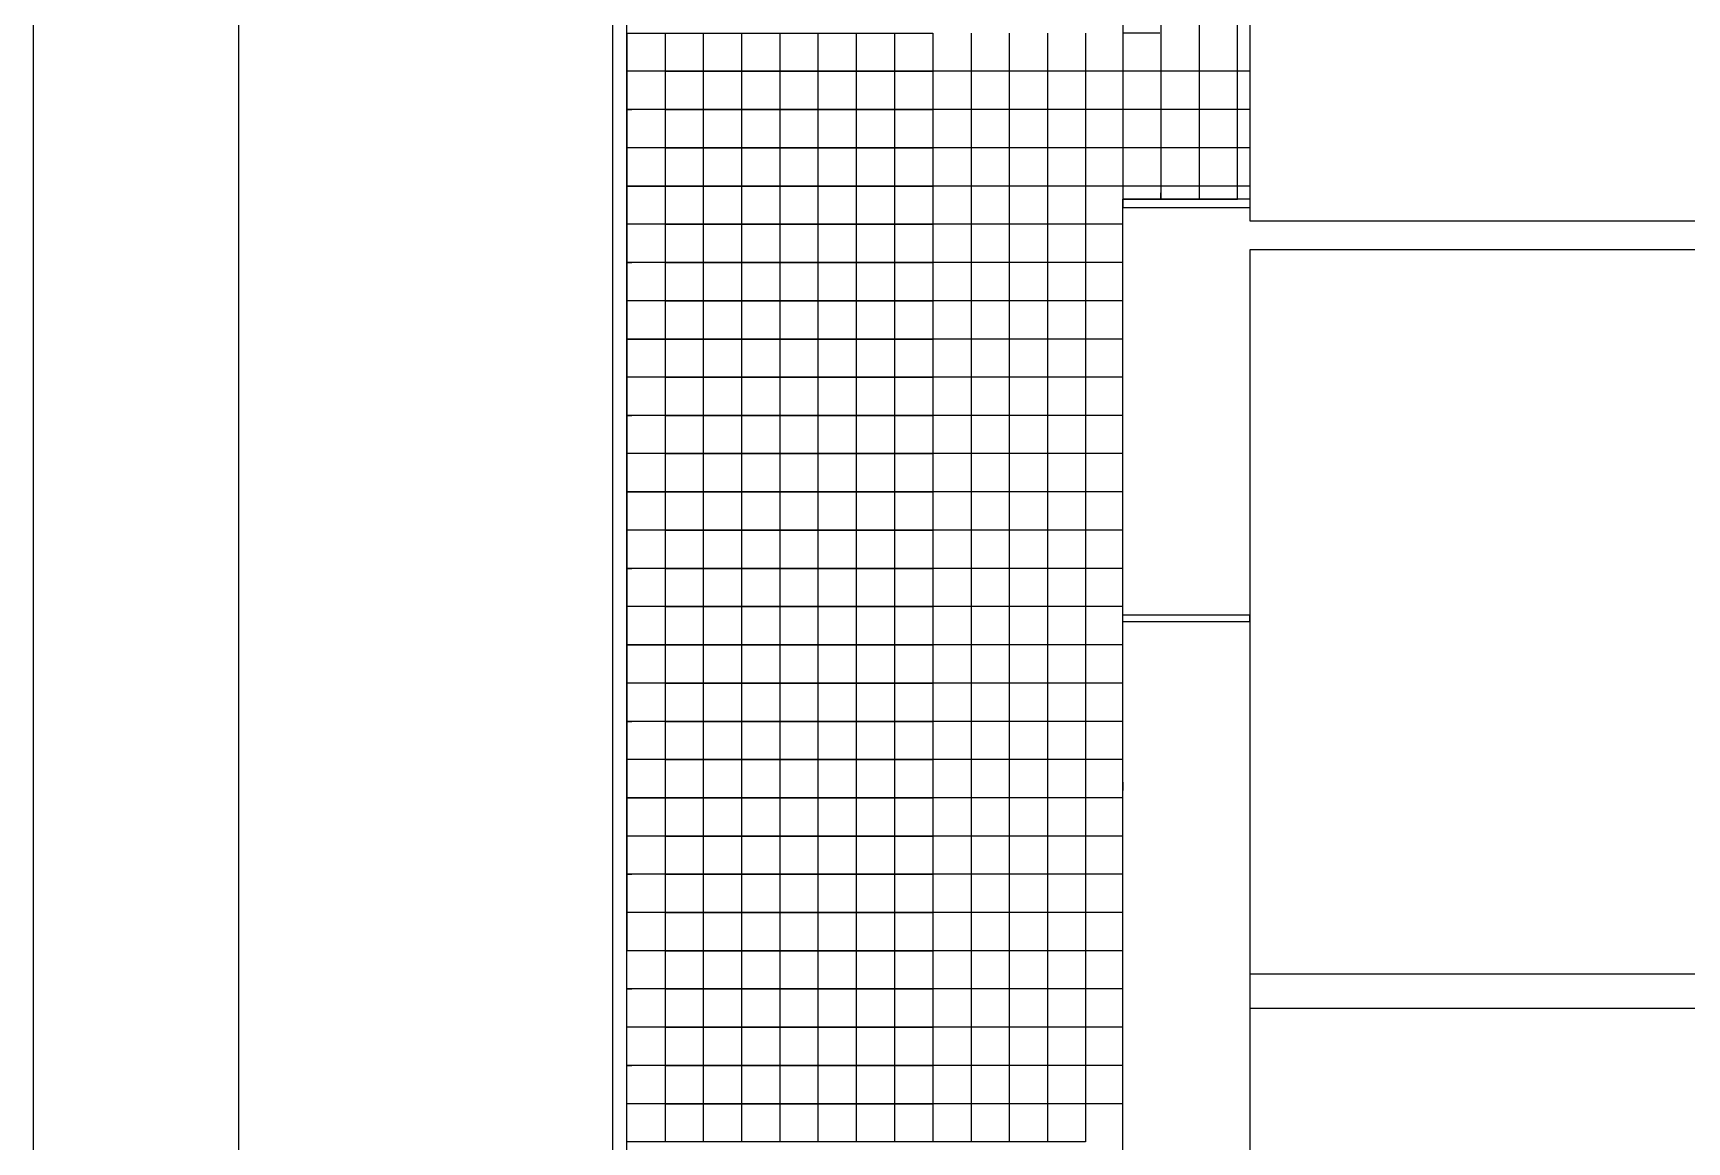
# Model space of a CAD drawing. Header units: millimetres. Extents: x 2377 to 4712, y -254 to 3188.
# Drawn here: x 2377.3 to 2498.3, y 1789.6 to 1870.7 of the extents above; entities that cross this region are included whole.
import ezdxf

# ---------------------------------------------------------------- set-up
doc = ezdxf.new("R2010")
doc.units = ezdxf.units.MM

msp = doc.modelspace()

# ---------------------------------------------------------------- linework, layer by layer
at = {"transparency": 33554687}
for p, q in [((2377.31, 1974.71), (2377.31, 1677.71)), ((2392.36, 1697.71), (2392.36, 1959.71)), ((2420.73, 1744.4), (2420.73, 1937.8)), ((2419.71, 1744.4), (2419.71, 1909.84)), ((2420.73, 1744.4), (2420.73, 1909.84)), ((2456.99, 1882.42), (2456.99, 1857.95)), ((2459.79, 1881.88), (2459.79, 1858.55)), ((2462.58, 1881.88), (2462.58, 1858.55)), ((2465.38, 1858.55), (2465.38, 1881.88)), ((2466.3, 1882.42), (2466.3, 1858.55)), ((2420.73, 1870.69), (2420.73, 1803.59)), ((2420.73, 1870.69), (2423.53, 1870.69)), ((2423.53, 1870.69), (2423.53, 1867.9)), ((2423.53, 1870.69), (2426.32, 1870.69)), ((2426.32, 1870.69), (2426.32, 1867.9)), ((2426.32, 1870.69), (2429.12, 1870.69)), ((2429.12, 1870.69), (2429.12, 1867.9)), ((2429.12, 1870.69), (2431.91, 1870.69)), ((2431.91, 1870.69), (2431.91, 1867.9)), ((2431.91, 1870.69), (2434.71, 1870.69)), ((2434.71, 1870.69), (2434.71, 1867.9)), ((2434.71, 1870.69), (2437.51, 1870.69)), ((2437.51, 1870.69), (2437.51, 1867.9)), ((2437.51, 1870.69), (2440.3, 1870.69)), ((2440.3, 1870.69), (2440.3, 1867.9)), ((2440.3, 1870.69), (2443.1, 1870.69)), ((2443.1, 1870.69), (2443.1, 1867.9)), ((2445.9, 1870.69), (2445.9, 1867.9)), ((2448.69, 1870.69), (2448.69, 1867.9)), ((2451.49, 1870.69), (2451.49, 1867.9)), ((2454.28, 1870.69), (2454.28, 1867.9)), ((2459.7, 1870.69), (2456.99, 1870.69)), ((2423.53, 1867.9), (2420.73, 1867.9)), ((2420.73, 1867.9), (2420.73, 1865.1)), ((2426.32, 1867.9), (2423.53, 1867.9)), ((2423.53, 1867.9), (2423.53, 1865.1)), ((2423.53, 1867.9), (2426.32, 1867.9)), ((2429.12, 1867.9), (2426.32, 1867.9)), ((2426.32, 1867.9), (2426.32, 1865.1)), ((2426.32, 1867.9), (2429.12, 1867.9)), ((2431.91, 1867.9), (2429.12, 1867.9)), ((2429.12, 1867.9), (2429.12, 1865.1)), ((2429.12, 1867.9), (2431.91, 1867.9)), ((2434.71, 1867.9), (2431.91, 1867.9)), ((2431.91, 1867.9), (2431.91, 1865.1)), ((2431.91, 1867.9), (2434.71, 1867.9)), ((2437.51, 1867.9), (2434.71, 1867.9)), ((2434.71, 1867.9), (2434.71, 1865.1)), ((2434.71, 1867.9), (2437.51, 1867.9)), ((2440.3, 1867.9), (2437.51, 1867.9)), ((2437.51, 1867.9), (2437.51, 1865.1)), ((2437.51, 1867.9), (2440.3, 1867.9)), ((2443.1, 1867.9), (2440.3, 1867.9)), ((2440.3, 1867.9), (2440.3, 1865.1)), ((2440.3, 1867.9), (2443.1, 1867.9)), ((2445.9, 1867.9), (2443.1, 1867.9)), ((2443.1, 1867.9), (2443.1, 1865.1)), ((2448.69, 1867.9), (2445.9, 1867.9)), ((2445.9, 1867.9), (2445.9, 1865.1)), ((2451.49, 1867.9), (2448.69, 1867.9)), ((2448.69, 1867.9), (2448.69, 1865.1)), ((2454.28, 1867.9), (2451.49, 1867.9)), ((2451.49, 1867.9), (2451.49, 1865.1)), ((2456.99, 1867.9), (2454.28, 1867.9)), ((2454.28, 1867.9), (2454.28, 1865.1)), ((2459.7, 1867.9), (2456.99, 1867.9)), ((2462.41, 1867.9), (2459.7, 1867.9)), ((2466.3, 1867.9), (2462.41, 1867.9)), ((2420.73, 1865.1), (2421.09, 1865.1)), ((2423.53, 1865.1), (2420.73, 1865.1)), ((2420.73, 1865.1), (2420.73, 1862.31)), ((2420.73, 1865.1), (2420.73, 1859.51)), ((2426.32, 1865.1), (2423.53, 1865.1)), ((2423.53, 1865.1), (2423.53, 1862.31)), ((2423.53, 1865.1), (2426.32, 1865.1)), ((2429.12, 1865.1), (2426.32, 1865.1)), ((2426.32, 1865.1), (2426.32, 1862.31)), ((2426.32, 1865.1), (2429.12, 1865.1)), ((2431.91, 1865.1), (2429.12, 1865.1)), ((2429.12, 1865.1), (2429.12, 1862.31)), ((2429.12, 1865.1), (2431.91, 1865.1)), ((2434.71, 1865.1), (2431.91, 1865.1)), ((2431.91, 1865.1), (2431.91, 1862.31)), ((2431.91, 1865.1), (2434.71, 1865.1)), ((2437.51, 1865.1), (2434.71, 1865.1)), ((2434.71, 1865.1), (2434.71, 1862.31)), ((2434.71, 1865.1), (2437.51, 1865.1)), ((2440.3, 1865.1), (2437.51, 1865.1)), ((2437.51, 1865.1), (2437.51, 1862.31)), ((2437.51, 1865.1), (2440.3, 1865.1)), ((2443.1, 1865.1), (2440.3, 1865.1)), ((2440.3, 1865.1), (2440.3, 1862.31)), ((2440.3, 1865.1), (2443.1, 1865.1)), ((2445.9, 1865.1), (2443.1, 1865.1)), ((2443.1, 1865.1), (2443.1, 1862.31)), ((2448.69, 1865.1), (2445.9, 1865.1)), ((2445.9, 1865.1), (2445.9, 1862.31)), ((2451.49, 1865.1), (2448.69, 1865.1)), ((2448.69, 1865.1), (2448.69, 1862.31)), ((2454.28, 1865.1), (2451.49, 1865.1)), ((2451.49, 1865.1), (2451.49, 1862.31)), ((2456.99, 1865.1), (2454.28, 1865.1)), ((2454.28, 1865.1), (2454.28, 1862.31)), ((2459.7, 1865.1), (2456.99, 1865.1)), ((2462.41, 1865.1), (2459.7, 1865.1)), ((2466.3, 1865.1), (2462.41, 1865.1)), ((2423.53, 1862.31), (2420.73, 1862.31)), ((2426.32, 1862.31), (2423.53, 1862.31)), ((2423.53, 1862.31), (2423.53, 1859.51)), ((2423.53, 1862.31), (2426.32, 1862.31)), ((2429.12, 1862.31), (2426.32, 1862.31)), ((2426.32, 1862.31), (2426.32, 1859.51)), ((2426.32, 1862.31), (2429.12, 1862.31)), ((2431.91, 1862.31), (2429.12, 1862.31)), ((2429.12, 1862.31), (2429.12, 1859.51)), ((2429.12, 1862.31), (2431.91, 1862.31)), ((2434.71, 1862.31), (2431.91, 1862.31)), ((2431.91, 1862.31), (2431.91, 1859.51)), ((2431.91, 1862.31), (2434.71, 1862.31)), ((2437.51, 1862.31), (2434.71, 1862.31)), ((2434.71, 1862.31), (2434.71, 1859.51)), ((2434.71, 1862.31), (2437.51, 1862.31)), ((2440.3, 1862.31), (2437.51, 1862.31)), ((2437.51, 1862.31), (2437.51, 1859.51)), ((2437.51, 1862.31), (2440.3, 1862.31)), ((2443.1, 1862.31), (2440.3, 1862.31)), ((2440.3, 1862.31), (2440.3, 1859.51)), ((2440.3, 1862.31), (2443.1, 1862.31)), ((2445.9, 1862.31), (2443.1, 1862.31)), ((2443.1, 1862.31), (2443.1, 1859.51)), ((2448.69, 1862.31), (2445.9, 1862.31)), ((2445.9, 1862.31), (2445.9, 1859.51)), ((2451.49, 1862.31), (2448.69, 1862.31)), ((2448.69, 1862.31), (2448.69, 1859.51)), ((2454.28, 1862.31), (2451.49, 1862.31)), ((2451.49, 1862.31), (2451.49, 1859.51)), ((2456.99, 1862.31), (2454.28, 1862.31)), ((2454.28, 1862.31), (2454.28, 1859.51)), ((2459.7, 1862.31), (2456.99, 1862.31)), ((2459.7, 1862.31), (2456.99, 1862.31)), ((2462.41, 1862.31), (2459.7, 1862.31)), ((2462.41, 1862.31), (2459.7, 1862.31)), ((2465.12, 1862.31), (2462.41, 1862.31)), ((2466.3, 1862.31), (2462.41, 1862.31)), ((2423.53, 1859.51), (2420.73, 1859.51)), ((2420.73, 1859.51), (2420.73, 1848.32)), ((2420.73, 1859.51), (2423.53, 1859.51)), ((2426.32, 1859.51), (2423.53, 1859.51)), ((2423.53, 1859.51), (2423.53, 1856.71)), ((2423.53, 1859.51), (2426.32, 1859.51)), ((2429.12, 1859.51), (2426.32, 1859.51)), ((2426.32, 1859.51), (2426.32, 1856.71)), ((2426.32, 1859.51), (2429.12, 1859.51)), ((2431.91, 1859.51), (2429.12, 1859.51)), ((2429.12, 1859.51), (2429.12, 1856.71)), ((2429.12, 1859.51), (2431.91, 1859.51)), ((2434.71, 1859.51), (2431.91, 1859.51)), ((2431.91, 1859.51), (2431.91, 1856.71)), ((2431.91, 1859.51), (2434.71, 1859.51)), ((2437.51, 1859.51), (2434.71, 1859.51)), ((2434.71, 1859.51), (2434.71, 1856.71)), ((2434.71, 1859.51), (2437.51, 1859.51)), ((2440.3, 1859.51), (2437.51, 1859.51)), ((2437.51, 1859.51), (2437.51, 1856.71)), ((2437.51, 1859.51), (2440.3, 1859.51)), ((2443.1, 1859.51), (2440.3, 1859.51)), ((2440.3, 1859.51), (2440.3, 1856.71)), ((2440.3, 1859.51), (2443.1, 1859.51)), ((2445.9, 1859.51), (2443.1, 1859.51)), ((2443.1, 1859.51), (2443.1, 1856.71)), ((2448.69, 1859.51), (2445.9, 1859.51)), ((2445.9, 1859.51), (2445.9, 1856.71)), ((2451.49, 1859.51), (2448.69, 1859.51)), ((2448.69, 1859.51), (2448.69, 1856.71)), ((2454.28, 1859.51), (2451.49, 1859.51)), ((2451.49, 1859.51), (2451.49, 1856.71)), ((2456.99, 1859.51), (2454.28, 1859.51)), ((2454.28, 1859.51), (2454.28, 1856.71)), ((2459.7, 1859.51), (2456.99, 1859.51)), ((2462.41, 1859.51), (2459.7, 1859.51)), ((2459.79, 1858.55), (2459.79, 1859.02)), ((2466.3, 1859.51), (2462.41, 1859.51)), ((2456.97, 1858.55), (2463.95, 1858.55)), ((2466.3, 1858.55), (2456.97, 1858.55)), ((2456.97, 1858.55), (2456.97, 1857.95)), ((2456.97, 1857.95), (2456.97, 1827.66)), ((2456.97, 1857.95), (2466.3, 1857.95)), ((2459.79, 1858.55), (2462.58, 1858.55)), ((2462.58, 1858.55), (2465.38, 1858.55)), ((2466.3, 1858.55), (2466.3, 1857.95)), ((2466.3, 1857.95), (2466.3, 1856.97)), ((2423.53, 1856.71), (2420.73, 1856.71)), ((2420.73, 1856.71), (2420.73, 1853.92)), ((2426.32, 1856.71), (2423.53, 1856.71)), ((2423.53, 1856.71), (2423.53, 1853.92)), ((2423.53, 1856.71), (2426.32, 1856.71)), ((2429.12, 1856.71), (2426.32, 1856.71)), ((2426.32, 1856.71), (2426.32, 1853.92)), ((2426.32, 1856.71), (2429.12, 1856.71)), ((2431.91, 1856.71), (2429.12, 1856.71)), ((2429.12, 1856.71), (2429.12, 1853.92)), ((2429.12, 1856.71), (2431.91, 1856.71)), ((2434.71, 1856.71), (2431.91, 1856.71)), ((2431.91, 1856.71), (2431.91, 1853.92)), ((2431.91, 1856.71), (2434.71, 1856.71)), ((2437.51, 1856.71), (2434.71, 1856.71)), ((2434.71, 1856.71), (2434.71, 1853.92)), ((2434.71, 1856.71), (2437.51, 1856.71)), ((2440.3, 1856.71), (2437.51, 1856.71)), ((2437.51, 1856.71), (2437.51, 1853.92)), ((2437.51, 1856.71), (2440.3, 1856.71)), ((2443.1, 1856.71), (2440.3, 1856.71)), ((2440.3, 1856.71), (2440.3, 1853.92)), ((2440.3, 1856.71), (2443.1, 1856.71)), ((2445.9, 1856.71), (2443.1, 1856.71)), ((2443.1, 1856.71), (2443.1, 1853.92)), ((2448.69, 1856.71), (2445.9, 1856.71)), ((2445.9, 1856.71), (2445.9, 1853.92)), ((2451.49, 1856.71), (2448.69, 1856.71)), ((2448.69, 1856.71), (2448.69, 1853.92)), ((2454.28, 1856.71), (2451.49, 1856.71)), ((2451.49, 1856.71), (2451.49, 1853.92)), ((2456.99, 1856.71), (2454.28, 1856.71)), ((2454.28, 1856.71), (2454.28, 1853.92)), ((2466.3, 1856.97), (2599.12, 1856.97)), ((2538.61, 1854.84), (2466.3, 1854.84)), ((2466.3, 1854.84), (2466.3, 1826.31)), ((2420.73, 1853.92), (2421.09, 1853.92)), ((2423.53, 1853.92), (2420.73, 1853.92)), ((2420.73, 1853.92), (2420.73, 1851.12)), ((2420.73, 1853.92), (2420.73, 1848.32)), ((2426.32, 1853.92), (2423.53, 1853.92)), ((2423.53, 1853.92), (2423.53, 1851.12)), ((2423.53, 1853.92), (2426.32, 1853.92)), ((2429.12, 1853.92), (2426.32, 1853.92)), ((2426.32, 1853.92), (2426.32, 1851.12)), ((2426.32, 1853.92), (2429.12, 1853.92)), ((2431.91, 1853.92), (2429.12, 1853.92)), ((2429.12, 1853.92), (2429.12, 1851.12)), ((2429.12, 1853.92), (2431.91, 1853.92)), ((2434.71, 1853.92), (2431.91, 1853.92)), ((2431.91, 1853.92), (2431.91, 1851.12)), ((2431.91, 1853.92), (2434.71, 1853.92)), ((2437.51, 1853.92), (2434.71, 1853.92)), ((2434.71, 1853.92), (2434.71, 1851.12)), ((2434.71, 1853.92), (2437.51, 1853.92)), ((2440.3, 1853.92), (2437.51, 1853.92)), ((2437.51, 1853.92), (2437.51, 1851.12)), ((2437.51, 1853.92), (2440.3, 1853.92)), ((2443.1, 1853.92), (2440.3, 1853.92)), ((2440.3, 1853.92), (2440.3, 1851.12)), ((2440.3, 1853.92), (2443.1, 1853.92)), ((2445.9, 1853.92), (2443.1, 1853.92)), ((2443.1, 1853.92), (2443.1, 1851.12)), ((2448.69, 1853.92), (2445.9, 1853.92)), ((2445.9, 1853.92), (2445.9, 1851.12)), ((2451.49, 1853.92), (2448.69, 1853.92)), ((2448.69, 1853.92), (2448.69, 1851.12)), ((2454.28, 1853.92), (2451.49, 1853.92)), ((2451.49, 1853.92), (2451.49, 1851.12)), ((2456.99, 1853.92), (2454.28, 1853.92)), ((2454.28, 1853.92), (2454.28, 1851.12)), ((2423.53, 1851.12), (2420.73, 1851.12)), ((2426.32, 1851.12), (2423.53, 1851.12)), ((2423.53, 1851.12), (2423.53, 1848.32)), ((2423.53, 1851.12), (2426.32, 1851.12)), ((2429.12, 1851.12), (2426.32, 1851.12)), ((2426.32, 1851.12), (2426.32, 1848.32)), ((2426.32, 1851.12), (2429.12, 1851.12)), ((2431.91, 1851.12), (2429.12, 1851.12)), ((2429.12, 1851.12), (2429.12, 1848.32)), ((2429.12, 1851.12), (2431.91, 1851.12)), ((2434.71, 1851.12), (2431.91, 1851.12)), ((2431.91, 1851.12), (2431.91, 1848.32)), ((2431.91, 1851.12), (2434.71, 1851.12)), ((2437.51, 1851.12), (2434.71, 1851.12)), ((2434.71, 1851.12), (2434.71, 1848.32)), ((2434.71, 1851.12), (2437.51, 1851.12)), ((2440.3, 1851.12), (2437.51, 1851.12)), ((2437.51, 1851.12), (2437.51, 1848.32)), ((2437.51, 1851.12), (2440.3, 1851.12)), ((2443.1, 1851.12), (2440.3, 1851.12)), ((2440.3, 1851.12), (2440.3, 1848.32)), ((2440.3, 1851.12), (2443.1, 1851.12)), ((2445.9, 1851.12), (2443.1, 1851.12)), ((2443.1, 1851.12), (2443.1, 1848.32)), ((2448.69, 1851.12), (2445.9, 1851.12)), ((2445.9, 1851.12), (2445.9, 1848.32)), ((2451.49, 1851.12), (2448.69, 1851.12)), ((2448.69, 1851.12), (2448.69, 1848.32)), ((2454.28, 1851.12), (2451.49, 1851.12)), ((2451.49, 1851.12), (2451.49, 1848.32)), ((2456.99, 1851.12), (2454.28, 1851.12)), ((2454.28, 1851.12), (2454.28, 1848.32)), ((2423.53, 1848.32), (2420.73, 1848.32)), ((2420.73, 1848.32), (2420.73, 1825.96)), ((2420.73, 1848.32), (2423.53, 1848.32)), ((2426.32, 1848.32), (2423.53, 1848.32)), ((2423.53, 1848.32), (2423.53, 1845.53)), ((2423.53, 1848.32), (2426.32, 1848.32)), ((2429.12, 1848.32), (2426.32, 1848.32)), ((2426.32, 1848.32), (2426.32, 1845.53)), ((2426.32, 1848.32), (2429.12, 1848.32)), ((2431.91, 1848.32), (2429.12, 1848.32)), ((2429.12, 1848.32), (2429.12, 1845.53)), ((2429.12, 1848.32), (2431.91, 1848.32)), ((2434.71, 1848.32), (2431.91, 1848.32)), ((2431.91, 1848.32), (2431.91, 1845.53)), ((2431.91, 1848.32), (2434.71, 1848.32)), ((2437.51, 1848.32), (2434.71, 1848.32)), ((2434.71, 1848.32), (2434.71, 1845.53)), ((2434.71, 1848.32), (2437.51, 1848.32)), ((2440.3, 1848.32), (2437.51, 1848.32)), ((2437.51, 1848.32), (2437.51, 1845.53)), ((2437.51, 1848.32), (2440.3, 1848.32)), ((2443.1, 1848.32), (2440.3, 1848.32)), ((2440.3, 1848.32), (2440.3, 1845.53)), ((2440.3, 1848.32), (2443.1, 1848.32)), ((2445.9, 1848.32), (2443.1, 1848.32)), ((2443.1, 1848.32), (2443.1, 1845.53)), ((2448.69, 1848.32), (2445.9, 1848.32)), ((2445.9, 1848.32), (2445.9, 1845.53)), ((2451.49, 1848.32), (2448.69, 1848.32)), ((2448.69, 1848.32), (2448.69, 1845.53)), ((2454.28, 1848.32), (2451.49, 1848.32)), ((2451.49, 1848.32), (2451.49, 1845.53)), ((2456.99, 1848.32), (2454.28, 1848.32)), ((2454.28, 1848.32), (2454.28, 1845.53)), ((2423.53, 1845.53), (2420.73, 1845.53)), ((2420.73, 1845.53), (2420.73, 1842.73)), ((2426.32, 1845.53), (2423.53, 1845.53)), ((2423.53, 1845.53), (2423.53, 1842.73)), ((2423.53, 1845.53), (2426.32, 1845.53)), ((2429.12, 1845.53), (2426.32, 1845.53)), ((2426.32, 1845.53), (2426.32, 1842.73)), ((2426.32, 1845.53), (2429.12, 1845.53)), ((2431.91, 1845.53), (2429.12, 1845.53)), ((2429.12, 1845.53), (2429.12, 1842.73)), ((2429.12, 1845.53), (2431.91, 1845.53)), ((2434.71, 1845.53), (2431.91, 1845.53)), ((2431.91, 1845.53), (2431.91, 1842.73)), ((2431.91, 1845.53), (2434.71, 1845.53)), ((2437.51, 1845.53), (2434.71, 1845.53)), ((2434.71, 1845.53), (2434.71, 1842.73)), ((2434.71, 1845.53), (2437.51, 1845.53)), ((2440.3, 1845.53), (2437.51, 1845.53)), ((2437.51, 1845.53), (2437.51, 1842.73)), ((2437.51, 1845.53), (2440.3, 1845.53)), ((2443.1, 1845.53), (2440.3, 1845.53)), ((2440.3, 1845.53), (2440.3, 1842.73)), ((2440.3, 1845.53), (2443.1, 1845.53)), ((2445.9, 1845.53), (2443.1, 1845.53)), ((2443.1, 1845.53), (2443.1, 1842.73)), ((2448.69, 1845.53), (2445.9, 1845.53)), ((2445.9, 1845.53), (2445.9, 1842.73)), ((2451.49, 1845.53), (2448.69, 1845.53)), ((2448.69, 1845.53), (2448.69, 1842.73)), ((2454.28, 1845.53), (2451.49, 1845.53)), ((2451.49, 1845.53), (2451.49, 1842.73)), ((2456.99, 1845.53), (2454.28, 1845.53)), ((2454.28, 1845.53), (2454.28, 1842.73)), ((2420.73, 1842.73), (2420.73, 1844.13)), ((2420.73, 1842.73), (2421.09, 1842.73)), ((2423.53, 1842.73), (2420.73, 1842.73)), ((2420.73, 1842.73), (2420.73, 1839.94)), ((2420.73, 1842.73), (2420.73, 1837.14)), ((2426.32, 1842.73), (2423.53, 1842.73)), ((2423.53, 1842.73), (2423.53, 1839.94)), ((2423.53, 1842.73), (2426.32, 1842.73)), ((2429.12, 1842.73), (2426.32, 1842.73)), ((2426.32, 1842.73), (2426.32, 1839.94)), ((2426.32, 1842.73), (2429.12, 1842.73)), ((2431.91, 1842.73), (2429.12, 1842.73)), ((2429.12, 1842.73), (2429.12, 1839.94)), ((2429.12, 1842.73), (2431.91, 1842.73)), ((2434.71, 1842.73), (2431.91, 1842.73)), ((2431.91, 1842.73), (2431.91, 1839.94)), ((2431.91, 1842.73), (2434.71, 1842.73)), ((2437.51, 1842.73), (2434.71, 1842.73)), ((2434.71, 1842.73), (2434.71, 1839.94)), ((2434.71, 1842.73), (2437.51, 1842.73)), ((2440.3, 1842.73), (2437.51, 1842.73)), ((2437.51, 1842.73), (2437.51, 1839.94)), ((2437.51, 1842.73), (2440.3, 1842.73)), ((2443.1, 1842.73), (2440.3, 1842.73)), ((2440.3, 1842.73), (2440.3, 1839.94)), ((2440.3, 1842.73), (2443.1, 1842.73)), ((2445.9, 1842.73), (2443.1, 1842.73)), ((2443.1, 1842.73), (2443.1, 1839.94)), ((2448.69, 1842.73), (2445.9, 1842.73)), ((2445.9, 1842.73), (2445.9, 1839.94)), ((2451.49, 1842.73), (2448.69, 1842.73)), ((2448.69, 1842.73), (2448.69, 1839.94)), ((2454.28, 1842.73), (2451.49, 1842.73)), ((2451.49, 1842.73), (2451.49, 1839.94)), ((2456.99, 1842.73), (2454.28, 1842.73)), ((2454.28, 1842.73), (2454.28, 1839.94)), ((2423.53, 1839.94), (2420.73, 1839.94)), ((2426.32, 1839.94), (2423.53, 1839.94)), ((2423.53, 1839.94), (2423.53, 1837.14)), ((2423.53, 1839.94), (2426.32, 1839.94)), ((2429.12, 1839.94), (2426.32, 1839.94)), ((2426.32, 1839.94), (2426.32, 1837.14)), ((2426.32, 1839.94), (2429.12, 1839.94)), ((2431.91, 1839.94), (2429.12, 1839.94)), ((2429.12, 1839.94), (2429.12, 1837.14)), ((2429.12, 1839.94), (2431.91, 1839.94)), ((2434.71, 1839.94), (2431.91, 1839.94)), ((2431.91, 1839.94), (2431.91, 1837.14)), ((2431.91, 1839.94), (2434.71, 1839.94)), ((2437.51, 1839.94), (2434.71, 1839.94)), ((2434.71, 1839.94), (2434.71, 1837.14)), ((2434.71, 1839.94), (2437.51, 1839.94)), ((2440.3, 1839.94), (2437.51, 1839.94)), ((2437.51, 1839.94), (2437.51, 1837.14)), ((2437.51, 1839.94), (2440.3, 1839.94)), ((2443.1, 1839.94), (2440.3, 1839.94)), ((2440.3, 1839.94), (2440.3, 1837.14)), ((2440.3, 1839.94), (2443.1, 1839.94)), ((2445.9, 1839.94), (2443.1, 1839.94)), ((2443.1, 1839.94), (2443.1, 1837.14)), ((2448.69, 1839.94), (2445.9, 1839.94)), ((2445.9, 1839.94), (2445.9, 1837.14)), ((2451.49, 1839.94), (2448.69, 1839.94)), ((2448.69, 1839.94), (2448.69, 1837.14)), ((2454.28, 1839.94), (2451.49, 1839.94)), ((2451.49, 1839.94), (2451.49, 1837.14)), ((2456.99, 1839.94), (2454.28, 1839.94)), ((2454.28, 1839.94), (2454.28, 1837.14)), ((2423.53, 1837.14), (2420.73, 1837.14)), ((2420.73, 1837.14), (2420.73, 1825.96)), ((2420.73, 1837.14), (2423.53, 1837.14)), ((2426.32, 1837.14), (2423.53, 1837.14)), ((2423.53, 1837.14), (2423.53, 1834.34)), ((2423.53, 1837.14), (2426.32, 1837.14)), ((2429.12, 1837.14), (2426.32, 1837.14)), ((2426.32, 1837.14), (2426.32, 1834.34)), ((2426.32, 1837.14), (2429.12, 1837.14)), ((2431.91, 1837.14), (2429.12, 1837.14)), ((2429.12, 1837.14), (2429.12, 1834.34)), ((2429.12, 1837.14), (2431.91, 1837.14)), ((2434.71, 1837.14), (2431.91, 1837.14)), ((2431.91, 1837.14), (2431.91, 1834.34)), ((2431.91, 1837.14), (2434.71, 1837.14)), ((2437.51, 1837.14), (2434.71, 1837.14)), ((2434.71, 1837.14), (2434.71, 1834.34)), ((2434.71, 1837.14), (2437.51, 1837.14)), ((2440.3, 1837.14), (2437.51, 1837.14)), ((2437.51, 1837.14), (2437.51, 1834.34)), ((2437.51, 1837.14), (2440.3, 1837.14)), ((2443.1, 1837.14), (2440.3, 1837.14)), ((2440.3, 1837.14), (2440.3, 1834.34)), ((2440.3, 1837.14), (2443.1, 1837.14)), ((2445.9, 1837.14), (2443.1, 1837.14)), ((2443.1, 1837.14), (2443.1, 1834.34)), ((2448.69, 1837.14), (2445.9, 1837.14)), ((2445.9, 1837.14), (2445.9, 1834.34)), ((2451.49, 1837.14), (2448.69, 1837.14)), ((2448.69, 1837.14), (2448.69, 1834.34)), ((2454.28, 1837.14), (2451.49, 1837.14)), ((2451.49, 1837.14), (2451.49, 1834.34)), ((2456.99, 1837.14), (2454.28, 1837.14)), ((2454.28, 1837.14), (2454.28, 1834.34)), ((2423.53, 1834.34), (2420.73, 1834.34)), ((2420.73, 1834.34), (2420.73, 1831.55)), ((2426.32, 1834.34), (2423.53, 1834.34)), ((2423.53, 1834.34), (2423.53, 1831.55)), ((2423.53, 1834.34), (2426.32, 1834.34)), ((2429.12, 1834.34), (2426.32, 1834.34)), ((2426.32, 1834.34), (2426.32, 1831.55)), ((2426.32, 1834.34), (2429.12, 1834.34)), ((2431.91, 1834.34), (2429.12, 1834.34)), ((2429.12, 1834.34), (2429.12, 1831.55)), ((2429.12, 1834.34), (2431.91, 1834.34)), ((2434.71, 1834.34), (2431.91, 1834.34)), ((2431.91, 1834.34), (2431.91, 1831.55)), ((2431.91, 1834.34), (2434.71, 1834.34)), ((2437.51, 1834.34), (2434.71, 1834.34)), ((2434.71, 1834.34), (2434.71, 1831.55)), ((2434.71, 1834.34), (2437.51, 1834.34)), ((2440.3, 1834.34), (2437.51, 1834.34)), ((2437.51, 1834.34), (2437.51, 1831.55)), ((2437.51, 1834.34), (2440.3, 1834.34)), ((2443.1, 1834.34), (2440.3, 1834.34)), ((2440.3, 1834.34), (2440.3, 1831.55)), ((2440.3, 1834.34), (2443.1, 1834.34)), ((2445.9, 1834.34), (2443.1, 1834.34)), ((2443.1, 1834.34), (2443.1, 1831.55)), ((2448.69, 1834.34), (2445.9, 1834.34)), ((2445.9, 1834.34), (2445.9, 1831.55)), ((2451.49, 1834.34), (2448.69, 1834.34)), ((2448.69, 1834.34), (2448.69, 1831.55)), ((2454.28, 1834.34), (2451.49, 1834.34)), ((2451.49, 1834.34), (2451.49, 1831.55)), ((2456.99, 1834.34), (2454.28, 1834.34)), ((2454.28, 1834.34), (2454.28, 1831.55)), ((2420.73, 1831.55), (2421.09, 1831.55)), ((2423.53, 1831.55), (2420.73, 1831.55)), ((2420.73, 1831.55), (2420.73, 1828.75)), ((2420.73, 1831.55), (2420.73, 1825.96)), ((2426.32, 1831.55), (2423.53, 1831.55)), ((2423.53, 1831.55), (2423.53, 1828.75)), ((2423.53, 1831.55), (2426.32, 1831.55)), ((2429.12, 1831.55), (2426.32, 1831.55)), ((2426.32, 1831.55), (2426.32, 1828.75)), ((2426.32, 1831.55), (2429.12, 1831.55)), ((2431.91, 1831.55), (2429.12, 1831.55)), ((2429.12, 1831.55), (2429.12, 1828.75)), ((2429.12, 1831.55), (2431.91, 1831.55)), ((2434.71, 1831.55), (2431.91, 1831.55)), ((2431.91, 1831.55), (2431.91, 1828.75)), ((2431.91, 1831.55), (2434.71, 1831.55)), ((2437.51, 1831.55), (2434.71, 1831.55)), ((2434.71, 1831.55), (2434.71, 1828.75)), ((2434.71, 1831.55), (2437.51, 1831.55)), ((2440.3, 1831.55), (2437.51, 1831.55)), ((2437.51, 1831.55), (2437.51, 1828.75)), ((2437.51, 1831.55), (2440.3, 1831.55)), ((2443.1, 1831.55), (2440.3, 1831.55)), ((2440.3, 1831.55), (2440.3, 1828.75)), ((2440.3, 1831.55), (2443.1, 1831.55)), ((2445.9, 1831.55), (2443.1, 1831.55)), ((2443.1, 1831.55), (2443.1, 1828.75)), ((2448.69, 1831.55), (2445.9, 1831.55)), ((2445.9, 1831.55), (2445.9, 1828.75)), ((2451.49, 1831.55), (2448.69, 1831.55)), ((2448.69, 1831.55), (2448.69, 1828.75)), ((2454.28, 1831.55), (2451.49, 1831.55)), ((2451.49, 1831.55), (2451.49, 1828.75)), ((2456.99, 1831.55), (2454.28, 1831.55)), ((2454.28, 1831.55), (2454.28, 1828.75)), ((2423.53, 1828.75), (2420.73, 1828.75)), ((2426.32, 1828.75), (2423.53, 1828.75)), ((2423.53, 1828.75), (2423.53, 1825.96)), ((2423.53, 1828.75), (2426.32, 1828.75)), ((2429.12, 1828.75), (2426.32, 1828.75)), ((2426.32, 1828.75), (2426.32, 1825.96)), ((2426.32, 1828.75), (2429.12, 1828.75)), ((2431.91, 1828.75), (2429.12, 1828.75)), ((2429.12, 1828.75), (2429.12, 1825.96)), ((2429.12, 1828.75), (2431.91, 1828.75)), ((2434.71, 1828.75), (2431.91, 1828.75)), ((2431.91, 1828.75), (2431.91, 1825.96)), ((2431.91, 1828.75), (2434.71, 1828.75)), ((2437.51, 1828.75), (2434.71, 1828.75)), ((2434.71, 1828.75), (2434.71, 1825.96)), ((2434.71, 1828.75), (2437.51, 1828.75)), ((2440.3, 1828.75), (2437.51, 1828.75)), ((2437.51, 1828.75), (2437.51, 1825.96)), ((2437.51, 1828.75), (2440.3, 1828.75)), ((2443.1, 1828.75), (2440.3, 1828.75)), ((2440.3, 1828.75), (2440.3, 1825.96)), ((2440.3, 1828.75), (2443.1, 1828.75)), ((2445.9, 1828.75), (2443.1, 1828.75)), ((2443.1, 1828.75), (2443.1, 1825.96)), ((2448.69, 1828.75), (2445.9, 1828.75)), ((2445.9, 1828.75), (2445.9, 1825.96)), ((2451.49, 1828.75), (2448.69, 1828.75)), ((2448.69, 1828.75), (2448.69, 1825.96)), ((2454.28, 1828.75), (2451.49, 1828.75)), ((2451.49, 1828.75), (2451.49, 1825.96)), ((2456.99, 1828.75), (2454.28, 1828.75)), ((2454.28, 1828.75), (2454.28, 1825.96)), ((2456.97, 1828.75), (2456.97, 1773.98)), ((2466.3, 1828.12), (2456.97, 1828.12)), ((2456.97, 1827.66), (2466.3, 1827.66)), ((2466.3, 1827.66), (2466.3, 1828.12)), ((2466.3, 1827.66), (2466.3, 1773.45)), ((2423.53, 1825.96), (2420.73, 1825.96)), ((2420.73, 1825.96), (2420.73, 1803.59)), ((2420.73, 1825.96), (2423.53, 1825.96)), ((2426.32, 1825.96), (2423.53, 1825.96)), ((2423.53, 1825.96), (2423.53, 1823.16)), ((2423.53, 1825.96), (2426.32, 1825.96)), ((2429.12, 1825.96), (2426.32, 1825.96)), ((2426.32, 1825.96), (2426.32, 1823.16)), ((2426.32, 1825.96), (2429.12, 1825.96)), ((2431.91, 1825.96), (2429.12, 1825.96)), ((2429.12, 1825.96), (2429.12, 1823.16)), ((2429.12, 1825.96), (2431.91, 1825.96)), ((2434.71, 1825.96), (2431.91, 1825.96)), ((2431.91, 1825.96), (2431.91, 1823.16)), ((2431.91, 1825.96), (2434.71, 1825.96)), ((2437.51, 1825.96), (2434.71, 1825.96)), ((2434.71, 1825.96), (2434.71, 1823.16)), ((2434.71, 1825.96), (2437.51, 1825.96)), ((2440.3, 1825.96), (2437.51, 1825.96)), ((2437.51, 1825.96), (2437.51, 1823.16)), ((2437.51, 1825.96), (2440.3, 1825.96)), ((2443.1, 1825.96), (2440.3, 1825.96)), ((2440.3, 1825.96), (2440.3, 1823.16)), ((2440.3, 1825.96), (2443.1, 1825.96)), ((2445.9, 1825.96), (2443.1, 1825.96)), ((2443.1, 1825.96), (2443.1, 1823.16)), ((2448.69, 1825.96), (2445.9, 1825.96)), ((2445.9, 1825.96), (2445.9, 1823.16)), ((2451.49, 1825.96), (2448.69, 1825.96)), ((2448.69, 1825.96), (2448.69, 1823.16)), ((2454.28, 1825.96), (2451.49, 1825.96)), ((2451.49, 1825.96), (2451.49, 1823.16)), ((2456.99, 1825.96), (2454.28, 1825.96)), ((2454.28, 1825.96), (2454.28, 1823.16)), ((2423.53, 1823.16), (2420.73, 1823.16)), ((2420.73, 1823.16), (2420.73, 1820.36)), ((2426.32, 1823.16), (2423.53, 1823.16)), ((2423.53, 1823.16), (2423.53, 1820.36)), ((2423.53, 1823.16), (2426.32, 1823.16)), ((2429.12, 1823.16), (2426.32, 1823.16)), ((2426.32, 1823.16), (2426.32, 1820.36)), ((2426.32, 1823.16), (2429.12, 1823.16)), ((2431.91, 1823.16), (2429.12, 1823.16)), ((2429.12, 1823.16), (2429.12, 1820.36)), ((2429.12, 1823.16), (2431.91, 1823.16)), ((2434.71, 1823.16), (2431.91, 1823.16)), ((2431.91, 1823.16), (2431.91, 1820.36)), ((2431.91, 1823.16), (2434.71, 1823.16)), ((2437.51, 1823.16), (2434.71, 1823.16)), ((2434.71, 1823.16), (2434.71, 1820.36)), ((2434.71, 1823.16), (2437.51, 1823.16)), ((2440.3, 1823.16), (2437.51, 1823.16)), ((2437.51, 1823.16), (2437.51, 1820.36)), ((2437.51, 1823.16), (2440.3, 1823.16)), ((2443.1, 1823.16), (2440.3, 1823.16)), ((2440.3, 1823.16), (2440.3, 1820.36)), ((2440.3, 1823.16), (2443.1, 1823.16)), ((2445.9, 1823.16), (2443.1, 1823.16)), ((2443.1, 1823.16), (2443.1, 1820.36)), ((2448.69, 1823.16), (2445.9, 1823.16)), ((2445.9, 1823.16), (2445.9, 1820.36)), ((2451.49, 1823.16), (2448.69, 1823.16)), ((2448.69, 1823.16), (2448.69, 1820.36)), ((2454.28, 1823.16), (2451.49, 1823.16)), ((2451.49, 1823.16), (2451.49, 1820.36)), ((2456.99, 1823.16), (2454.28, 1823.16)), ((2454.28, 1823.16), (2454.28, 1820.36)), ((2420.73, 1820.36), (2421.09, 1820.36)), ((2423.53, 1820.36), (2420.73, 1820.36)), ((2420.73, 1820.36), (2420.73, 1817.57)), ((2420.73, 1820.36), (2420.73, 1814.77)), ((2426.32, 1820.36), (2423.53, 1820.36)), ((2423.53, 1820.36), (2423.53, 1817.57)), ((2423.53, 1820.36), (2426.32, 1820.36)), ((2429.12, 1820.36), (2426.32, 1820.36)), ((2426.32, 1820.36), (2426.32, 1817.57)), ((2426.32, 1820.36), (2429.12, 1820.36)), ((2431.91, 1820.36), (2429.12, 1820.36)), ((2429.12, 1820.36), (2429.12, 1817.57)), ((2429.12, 1820.36), (2431.91, 1820.36)), ((2434.71, 1820.36), (2431.91, 1820.36)), ((2431.91, 1820.36), (2431.91, 1817.57)), ((2431.91, 1820.36), (2434.71, 1820.36)), ((2437.51, 1820.36), (2434.71, 1820.36)), ((2434.71, 1820.36), (2434.71, 1817.57)), ((2434.71, 1820.36), (2437.51, 1820.36)), ((2440.3, 1820.36), (2437.51, 1820.36)), ((2437.51, 1820.36), (2437.51, 1817.57)), ((2437.51, 1820.36), (2440.3, 1820.36)), ((2443.1, 1820.36), (2440.3, 1820.36)), ((2440.3, 1820.36), (2440.3, 1817.57)), ((2440.3, 1820.36), (2443.1, 1820.36)), ((2445.9, 1820.36), (2443.1, 1820.36)), ((2443.1, 1820.36), (2443.1, 1817.57)), ((2448.69, 1820.36), (2445.9, 1820.36)), ((2445.9, 1820.36), (2445.9, 1817.57)), ((2451.49, 1820.36), (2448.69, 1820.36)), ((2448.69, 1820.36), (2448.69, 1817.57)), ((2454.28, 1820.36), (2451.49, 1820.36)), ((2451.49, 1820.36), (2451.49, 1817.57)), ((2456.99, 1820.36), (2454.28, 1820.36)), ((2454.28, 1820.36), (2454.28, 1817.57)), ((2423.53, 1817.57), (2420.73, 1817.57)), ((2426.32, 1817.57), (2423.53, 1817.57)), ((2423.53, 1817.57), (2423.53, 1814.77)), ((2423.53, 1817.57), (2426.32, 1817.57)), ((2429.12, 1817.57), (2426.32, 1817.57)), ((2426.32, 1817.57), (2426.32, 1814.77)), ((2426.32, 1817.57), (2429.12, 1817.57)), ((2431.91, 1817.57), (2429.12, 1817.57)), ((2429.12, 1817.57), (2429.12, 1814.77)), ((2429.12, 1817.57), (2431.91, 1817.57)), ((2434.71, 1817.57), (2431.91, 1817.57)), ((2431.91, 1817.57), (2431.91, 1814.77)), ((2431.91, 1817.57), (2434.71, 1817.57)), ((2437.51, 1817.57), (2434.71, 1817.57)), ((2434.71, 1817.57), (2434.71, 1814.77)), ((2434.71, 1817.57), (2437.51, 1817.57)), ((2440.3, 1817.57), (2437.51, 1817.57)), ((2437.51, 1817.57), (2437.51, 1814.77)), ((2437.51, 1817.57), (2440.3, 1817.57)), ((2443.1, 1817.57), (2440.3, 1817.57)), ((2440.3, 1817.57), (2440.3, 1814.77)), ((2440.3, 1817.57), (2443.1, 1817.57)), ((2445.9, 1817.57), (2443.1, 1817.57)), ((2443.1, 1817.57), (2443.1, 1814.77)), ((2448.69, 1817.57), (2445.9, 1817.57)), ((2445.9, 1817.57), (2445.9, 1814.77)), ((2451.49, 1817.57), (2448.69, 1817.57)), ((2448.69, 1817.57), (2448.69, 1814.77)), ((2454.28, 1817.57), (2451.49, 1817.57)), ((2451.49, 1817.57), (2451.49, 1814.77)), ((2456.99, 1817.57), (2454.28, 1817.57)), ((2454.28, 1817.57), (2454.28, 1814.77)), ((2456.99, 1815.91), (2456.99, 1815.31)), ((2423.53, 1814.77), (2420.73, 1814.77)), ((2420.73, 1814.77), (2420.73, 1803.59)), ((2420.73, 1814.77), (2423.53, 1814.77)), ((2426.32, 1814.77), (2423.53, 1814.77)), ((2423.53, 1814.77), (2423.53, 1811.97)), ((2423.53, 1814.77), (2426.32, 1814.77)), ((2429.12, 1814.77), (2426.32, 1814.77)), ((2426.32, 1814.77), (2426.32, 1811.97)), ((2426.32, 1814.77), (2429.12, 1814.77)), ((2431.91, 1814.77), (2429.12, 1814.77)), ((2429.12, 1814.77), (2429.12, 1811.97)), ((2429.12, 1814.77), (2431.91, 1814.77)), ((2434.71, 1814.77), (2431.91, 1814.77)), ((2431.91, 1814.77), (2431.91, 1811.97)), ((2431.91, 1814.77), (2434.71, 1814.77)), ((2437.51, 1814.77), (2434.71, 1814.77)), ((2434.71, 1814.77), (2434.71, 1811.97)), ((2434.71, 1814.77), (2437.51, 1814.77)), ((2440.3, 1814.77), (2437.51, 1814.77)), ((2437.51, 1814.77), (2437.51, 1811.97)), ((2437.51, 1814.77), (2440.3, 1814.77)), ((2443.1, 1814.77), (2440.3, 1814.77)), ((2440.3, 1814.77), (2440.3, 1811.97)), ((2440.3, 1814.77), (2443.1, 1814.77)), ((2445.9, 1814.77), (2443.1, 1814.77)), ((2443.1, 1814.77), (2443.1, 1811.97)), ((2448.69, 1814.77), (2445.9, 1814.77)), ((2445.9, 1814.77), (2445.9, 1811.97)), ((2451.49, 1814.77), (2448.69, 1814.77)), ((2448.69, 1814.77), (2448.69, 1811.97)), ((2454.28, 1814.77), (2451.49, 1814.77)), ((2451.49, 1814.77), (2451.49, 1811.97)), ((2456.99, 1814.77), (2454.28, 1814.77)), ((2454.28, 1814.77), (2454.28, 1811.97)), ((2423.53, 1811.97), (2420.73, 1811.97)), ((2420.73, 1811.97), (2420.73, 1809.18)), ((2426.32, 1811.97), (2423.53, 1811.97)), ((2423.53, 1811.97), (2423.53, 1809.18)), ((2423.53, 1811.97), (2426.32, 1811.97)), ((2429.12, 1811.97), (2426.32, 1811.97)), ((2426.32, 1811.97), (2426.32, 1809.18)), ((2426.32, 1811.97), (2429.12, 1811.97)), ((2431.91, 1811.97), (2429.12, 1811.97)), ((2429.12, 1811.97), (2429.12, 1809.18)), ((2429.12, 1811.97), (2431.91, 1811.97)), ((2434.71, 1811.97), (2431.91, 1811.97)), ((2431.91, 1811.97), (2431.91, 1809.18)), ((2431.91, 1811.97), (2434.71, 1811.97)), ((2437.51, 1811.97), (2434.71, 1811.97)), ((2434.71, 1811.97), (2434.71, 1809.18)), ((2434.71, 1811.97), (2437.51, 1811.97)), ((2440.3, 1811.97), (2437.51, 1811.97)), ((2437.51, 1811.97), (2437.51, 1809.18)), ((2437.51, 1811.97), (2440.3, 1811.97)), ((2443.1, 1811.97), (2440.3, 1811.97)), ((2440.3, 1811.97), (2440.3, 1809.18)), ((2440.3, 1811.97), (2443.1, 1811.97)), ((2445.9, 1811.97), (2443.1, 1811.97)), ((2443.1, 1811.97), (2443.1, 1809.18)), ((2448.69, 1811.97), (2445.9, 1811.97)), ((2445.9, 1811.97), (2445.9, 1809.18)), ((2451.49, 1811.97), (2448.69, 1811.97)), ((2448.69, 1811.97), (2448.69, 1809.18)), ((2454.28, 1811.97), (2451.49, 1811.97)), ((2451.49, 1811.97), (2451.49, 1809.18)), ((2456.99, 1811.97), (2454.28, 1811.97)), ((2454.28, 1811.97), (2454.28, 1809.18)), ((2420.73, 1809.18), (2421.09, 1809.18)), ((2423.53, 1809.18), (2420.73, 1809.18)), ((2420.73, 1809.18), (2420.73, 1806.38)), ((2420.73, 1809.18), (2420.73, 1803.59)), ((2426.32, 1809.18), (2423.53, 1809.18)), ((2423.53, 1809.18), (2423.53, 1806.38)), ((2423.53, 1809.18), (2426.32, 1809.18)), ((2429.12, 1809.18), (2426.32, 1809.18)), ((2426.32, 1809.18), (2426.32, 1806.38)), ((2426.32, 1809.18), (2429.12, 1809.18)), ((2431.91, 1809.18), (2429.12, 1809.18)), ((2429.12, 1809.18), (2429.12, 1806.38)), ((2429.12, 1809.18), (2431.91, 1809.18)), ((2434.71, 1809.18), (2431.91, 1809.18)), ((2431.91, 1809.18), (2431.91, 1806.38)), ((2431.91, 1809.18), (2434.71, 1809.18)), ((2437.51, 1809.18), (2434.71, 1809.18)), ((2434.71, 1809.18), (2434.71, 1806.38)), ((2434.71, 1809.18), (2437.51, 1809.18)), ((2440.3, 1809.18), (2437.51, 1809.18)), ((2437.51, 1809.18), (2437.51, 1806.38)), ((2437.51, 1809.18), (2440.3, 1809.18)), ((2443.1, 1809.18), (2440.3, 1809.18)), ((2440.3, 1809.18), (2440.3, 1806.38)), ((2440.3, 1809.18), (2443.1, 1809.18)), ((2445.9, 1809.18), (2443.1, 1809.18)), ((2443.1, 1809.18), (2443.1, 1806.38)), ((2448.69, 1809.18), (2445.9, 1809.18)), ((2445.9, 1809.18), (2445.9, 1806.38)), ((2451.49, 1809.18), (2448.69, 1809.18)), ((2448.69, 1809.18), (2448.69, 1806.38)), ((2454.28, 1809.18), (2451.49, 1809.18)), ((2451.49, 1809.18), (2451.49, 1806.38)), ((2456.99, 1809.18), (2454.28, 1809.18)), ((2454.28, 1809.18), (2454.28, 1806.38)), ((2423.53, 1806.38), (2420.73, 1806.38)), ((2426.32, 1806.38), (2423.53, 1806.38)), ((2423.53, 1806.38), (2423.53, 1803.59)), ((2423.53, 1806.38), (2426.32, 1806.38)), ((2429.12, 1806.38), (2426.32, 1806.38)), ((2426.32, 1806.38), (2426.32, 1803.59)), ((2426.32, 1806.38), (2429.12, 1806.38)), ((2431.91, 1806.38), (2429.12, 1806.38)), ((2429.12, 1806.38), (2429.12, 1803.59)), ((2429.12, 1806.38), (2431.91, 1806.38)), ((2434.71, 1806.38), (2431.91, 1806.38)), ((2431.91, 1806.38), (2431.91, 1803.59)), ((2431.91, 1806.38), (2434.71, 1806.38)), ((2437.51, 1806.38), (2434.71, 1806.38)), ((2434.71, 1806.38), (2434.71, 1803.59)), ((2434.71, 1806.38), (2437.51, 1806.38)), ((2440.3, 1806.38), (2437.51, 1806.38)), ((2437.51, 1806.38), (2437.51, 1803.59)), ((2437.51, 1806.38), (2440.3, 1806.38)), ((2443.1, 1806.38), (2440.3, 1806.38)), ((2440.3, 1806.38), (2440.3, 1803.59)), ((2440.3, 1806.38), (2443.1, 1806.38)), ((2445.9, 1806.38), (2443.1, 1806.38)), ((2443.1, 1806.38), (2443.1, 1803.59)), ((2448.69, 1806.38), (2445.9, 1806.38)), ((2445.9, 1806.38), (2445.9, 1803.59)), ((2451.49, 1806.38), (2448.69, 1806.38)), ((2448.69, 1806.38), (2448.69, 1803.59)), ((2454.28, 1806.38), (2451.49, 1806.38)), ((2451.49, 1806.38), (2451.49, 1803.59)), ((2456.99, 1806.38), (2454.28, 1806.38)), ((2454.28, 1806.38), (2454.28, 1803.59)), ((2423.53, 1803.59), (2420.73, 1803.59)), ((2423.53, 1803.59), (2420.73, 1803.59)), ((2426.32, 1803.59), (2423.53, 1803.59)), ((2426.32, 1803.59), (2423.53, 1803.59)), ((2423.53, 1803.59), (2423.53, 1800.79)), ((2423.53, 1803.59), (2426.32, 1803.59)), ((2429.12, 1803.59), (2426.32, 1803.59)), ((2429.12, 1803.59), (2426.32, 1803.59)), ((2426.32, 1803.59), (2426.32, 1800.79)), ((2426.32, 1803.59), (2429.12, 1803.59)), ((2431.91, 1803.59), (2429.12, 1803.59)), ((2431.91, 1803.59), (2429.12, 1803.59)), ((2429.12, 1803.59), (2429.12, 1800.79)), ((2429.12, 1803.59), (2431.91, 1803.59)), ((2434.71, 1803.59), (2431.91, 1803.59)), ((2434.71, 1803.59), (2431.91, 1803.59)), ((2431.91, 1803.59), (2431.91, 1800.79)), ((2431.91, 1803.59), (2434.71, 1803.59)), ((2437.51, 1803.59), (2434.71, 1803.59)), ((2437.51, 1803.59), (2434.71, 1803.59)), ((2434.71, 1803.59), (2434.71, 1800.79)), ((2434.71, 1803.59), (2437.51, 1803.59)), ((2440.3, 1803.59), (2437.51, 1803.59)), ((2440.3, 1803.59), (2437.51, 1803.59)), ((2437.51, 1803.59), (2437.51, 1800.79)), ((2437.51, 1803.59), (2440.3, 1803.59)), ((2443.1, 1803.59), (2440.3, 1803.59)), ((2443.1, 1803.59), (2440.3, 1803.59)), ((2440.3, 1803.59), (2440.3, 1800.79)), ((2440.3, 1803.59), (2443.1, 1803.59)), ((2445.9, 1803.59), (2443.1, 1803.59)), ((2445.9, 1803.59), (2443.1, 1803.59)), ((2443.1, 1803.59), (2443.1, 1800.79)), ((2448.69, 1803.59), (2445.9, 1803.59)), ((2448.69, 1803.59), (2445.9, 1803.59)), ((2445.9, 1803.59), (2445.9, 1800.79)), ((2451.49, 1803.59), (2448.69, 1803.59)), ((2451.49, 1803.59), (2448.69, 1803.59)), ((2448.69, 1803.59), (2448.69, 1800.79)), ((2454.28, 1803.59), (2451.49, 1803.59)), ((2454.28, 1803.59), (2451.49, 1803.59)), ((2451.49, 1803.59), (2451.49, 1800.79)), ((2456.99, 1803.59), (2454.28, 1803.59)), ((2454.28, 1803.59), (2454.28, 1800.79)), ((2420.73, 1800.79), (2421.09, 1800.79)), ((2423.53, 1800.79), (2420.73, 1800.79)), ((2426.32, 1800.79), (2423.53, 1800.79)), ((2423.53, 1800.79), (2423.53, 1797.99)), ((2423.53, 1800.79), (2426.32, 1800.79)), ((2429.12, 1800.79), (2426.32, 1800.79)), ((2426.32, 1800.79), (2426.32, 1797.99)), ((2426.32, 1800.79), (2429.12, 1800.79)), ((2431.91, 1800.79), (2429.12, 1800.79)), ((2429.12, 1800.79), (2429.12, 1797.99)), ((2429.12, 1800.79), (2431.91, 1800.79)), ((2434.71, 1800.79), (2431.91, 1800.79)), ((2431.91, 1800.79), (2431.91, 1797.99)), ((2431.91, 1800.79), (2434.71, 1800.79)), ((2437.51, 1800.79), (2434.71, 1800.79)), ((2434.71, 1800.79), (2434.71, 1797.99)), ((2434.71, 1800.79), (2437.51, 1800.79)), ((2440.3, 1800.79), (2437.51, 1800.79)), ((2437.51, 1800.79), (2437.51, 1797.99)), ((2437.51, 1800.79), (2440.3, 1800.79)), ((2443.1, 1800.79), (2440.3, 1800.79)), ((2440.3, 1800.79), (2440.3, 1797.99)), ((2440.3, 1800.79), (2443.1, 1800.79)), ((2445.9, 1800.79), (2443.1, 1800.79)), ((2443.1, 1800.79), (2443.1, 1797.99)), ((2448.69, 1800.79), (2445.9, 1800.79)), ((2445.9, 1800.79), (2445.9, 1797.99)), ((2451.49, 1800.79), (2448.69, 1800.79)), ((2448.69, 1800.79), (2448.69, 1797.99)), ((2454.28, 1800.79), (2451.49, 1800.79)), ((2451.49, 1800.79), (2451.49, 1797.99)), ((2454.28, 1800.79), (2454.28, 1797.99)), ((2456.99, 1800.79), (2454.28, 1800.79)), ((2466.3, 1801.9), (2554.92, 1801.9)), ((2466.3, 1800.07), (2466.3, 1798.9)), ((2466.3, 1799.39), (2555.06, 1799.39)), ((2423.53, 1797.99), (2420.73, 1797.99)), ((2423.53, 1797.99), (2420.73, 1797.99)), ((2426.32, 1797.99), (2423.53, 1797.99)), ((2423.53, 1797.99), (2423.53, 1795.2)), ((2423.53, 1797.99), (2426.32, 1797.99)), ((2426.32, 1797.99), (2423.53, 1797.99)), ((2423.53, 1797.99), (2426.32, 1797.99)), ((2429.12, 1797.99), (2426.32, 1797.99)), ((2426.32, 1797.99), (2426.32, 1795.2)), ((2426.32, 1797.99), (2429.12, 1797.99)), ((2429.12, 1797.99), (2426.32, 1797.99)), ((2426.32, 1797.99), (2429.12, 1797.99)), ((2431.91, 1797.99), (2429.12, 1797.99)), ((2429.12, 1797.99), (2429.12, 1795.2)), ((2429.12, 1797.99), (2431.91, 1797.99)), ((2431.91, 1797.99), (2429.12, 1797.99)), ((2429.12, 1797.99), (2431.91, 1797.99)), ((2434.71, 1797.99), (2431.91, 1797.99)), ((2431.91, 1797.99), (2431.91, 1795.2)), ((2431.91, 1797.99), (2434.71, 1797.99)), ((2434.71, 1797.99), (2431.91, 1797.99)), ((2431.91, 1797.99), (2434.71, 1797.99)), ((2437.51, 1797.99), (2434.71, 1797.99)), ((2434.71, 1797.99), (2434.71, 1795.2)), ((2434.71, 1797.99), (2437.51, 1797.99)), ((2437.51, 1797.99), (2434.71, 1797.99)), ((2434.71, 1797.99), (2437.51, 1797.99)), ((2440.3, 1797.99), (2437.51, 1797.99)), ((2437.51, 1797.99), (2437.51, 1795.2)), ((2437.51, 1797.99), (2440.3, 1797.99)), ((2440.3, 1797.99), (2437.51, 1797.99)), ((2437.51, 1797.99), (2440.3, 1797.99)), ((2443.1, 1797.99), (2440.3, 1797.99)), ((2440.3, 1797.99), (2440.3, 1795.2)), ((2440.3, 1797.99), (2443.1, 1797.99)), ((2443.1, 1797.99), (2440.3, 1797.99)), ((2440.3, 1797.99), (2443.1, 1797.99)), ((2445.9, 1797.99), (2443.1, 1797.99)), ((2443.1, 1797.99), (2443.1, 1795.2)), ((2445.9, 1797.99), (2443.1, 1797.99)), ((2448.69, 1797.99), (2445.9, 1797.99)), ((2445.9, 1797.99), (2445.9, 1795.2)), ((2448.69, 1797.99), (2445.9, 1797.99)), ((2451.49, 1797.99), (2448.69, 1797.99)), ((2448.69, 1797.99), (2448.69, 1795.2)), ((2451.49, 1797.99), (2448.69, 1797.99)), ((2454.28, 1797.99), (2451.49, 1797.99)), ((2451.49, 1797.99), (2451.49, 1795.2)), ((2454.28, 1797.99), (2451.49, 1797.99)), ((2454.28, 1797.99), (2454.28, 1795.2)), ((2456.99, 1797.99), (2454.28, 1797.99)), ((2420.73, 1795.2), (2421.09, 1795.2)), ((2423.53, 1795.2), (2420.73, 1795.2)), ((2426.32, 1795.2), (2423.53, 1795.2)), ((2423.53, 1795.2), (2423.53, 1792.4)), ((2423.53, 1795.2), (2426.32, 1795.2)), ((2429.12, 1795.2), (2426.32, 1795.2)), ((2426.32, 1795.2), (2426.32, 1792.4)), ((2426.32, 1795.2), (2429.12, 1795.2)), ((2431.91, 1795.2), (2429.12, 1795.2)), ((2429.12, 1795.2), (2429.12, 1792.4)), ((2429.12, 1795.2), (2431.91, 1795.2)), ((2434.71, 1795.2), (2431.91, 1795.2)), ((2431.91, 1795.2), (2431.91, 1792.4)), ((2431.91, 1795.2), (2434.71, 1795.2)), ((2437.51, 1795.2), (2434.71, 1795.2)), ((2434.71, 1795.2), (2434.71, 1792.4)), ((2434.71, 1795.2), (2437.51, 1795.2)), ((2440.3, 1795.2), (2437.51, 1795.2)), ((2437.51, 1795.2), (2437.51, 1792.4)), ((2437.51, 1795.2), (2440.3, 1795.2)), ((2443.1, 1795.2), (2440.3, 1795.2)), ((2440.3, 1795.2), (2440.3, 1792.4)), ((2440.3, 1795.2), (2443.1, 1795.2)), ((2445.9, 1795.2), (2443.1, 1795.2)), ((2443.1, 1795.2), (2443.1, 1792.4)), ((2448.69, 1795.2), (2445.9, 1795.2)), ((2445.9, 1795.2), (2445.9, 1792.4)), ((2451.49, 1795.2), (2448.69, 1795.2)), ((2448.69, 1795.2), (2448.69, 1792.4)), ((2454.28, 1795.2), (2451.49, 1795.2)), ((2451.49, 1795.2), (2451.49, 1792.4)), ((2454.28, 1795.2), (2454.28, 1792.4)), ((2456.99, 1795.2), (2454.28, 1795.2)), ((2423.53, 1792.4), (2420.73, 1792.4)), ((2426.32, 1792.4), (2423.53, 1792.4)), ((2423.53, 1792.4), (2423.53, 1789.6)), ((2423.53, 1792.4), (2426.32, 1792.4)), ((2429.12, 1792.4), (2426.32, 1792.4)), ((2426.32, 1792.4), (2426.32, 1789.6)), ((2426.32, 1792.4), (2429.12, 1792.4)), ((2431.91, 1792.4), (2429.12, 1792.4)), ((2429.12, 1792.4), (2429.12, 1789.6)), ((2429.12, 1792.4), (2431.91, 1792.4)), ((2434.71, 1792.4), (2431.91, 1792.4)), ((2431.91, 1792.4), (2431.91, 1789.6)), ((2431.91, 1792.4), (2434.71, 1792.4)), ((2437.51, 1792.4), (2434.71, 1792.4)), ((2434.71, 1792.4), (2434.71, 1789.6)), ((2434.71, 1792.4), (2437.51, 1792.4)), ((2440.3, 1792.4), (2437.51, 1792.4)), ((2437.51, 1792.4), (2437.51, 1789.6)), ((2437.51, 1792.4), (2440.3, 1792.4)), ((2443.1, 1792.4), (2440.3, 1792.4)), ((2440.3, 1792.4), (2440.3, 1789.6)), ((2440.3, 1792.4), (2443.1, 1792.4)), ((2445.9, 1792.4), (2443.1, 1792.4)), ((2443.1, 1792.4), (2443.1, 1789.6)), ((2448.69, 1792.4), (2445.9, 1792.4)), ((2445.9, 1792.4), (2445.9, 1789.6)), ((2451.49, 1792.4), (2448.69, 1792.4)), ((2448.69, 1792.4), (2448.69, 1789.6)), ((2454.28, 1792.4), (2451.49, 1792.4)), ((2451.49, 1792.4), (2451.49, 1789.6)), ((2454.28, 1792.4), (2454.28, 1789.6)), ((2456.99, 1792.4), (2454.28, 1792.4)), ((2423.53, 1789.6), (2420.73, 1789.6)), ((2426.32, 1789.6), (2423.53, 1789.6)), ((2429.12, 1789.6), (2426.32, 1789.6)), ((2431.91, 1789.6), (2429.12, 1789.6)), ((2434.71, 1789.6), (2431.91, 1789.6)), ((2437.51, 1789.6), (2434.71, 1789.6)), ((2440.3, 1789.6), (2437.51, 1789.6)), ((2443.1, 1789.6), (2440.3, 1789.6)), ((2445.9, 1789.6), (2443.1, 1789.6)), ((2448.69, 1789.6), (2445.9, 1789.6)), ((2451.49, 1789.6), (2448.69, 1789.6)), ((2454.28, 1789.6), (2451.49, 1789.6))]:
    msp.add_line(p, q, dxfattribs=at)

doc.saveas('drawing.dxf')
